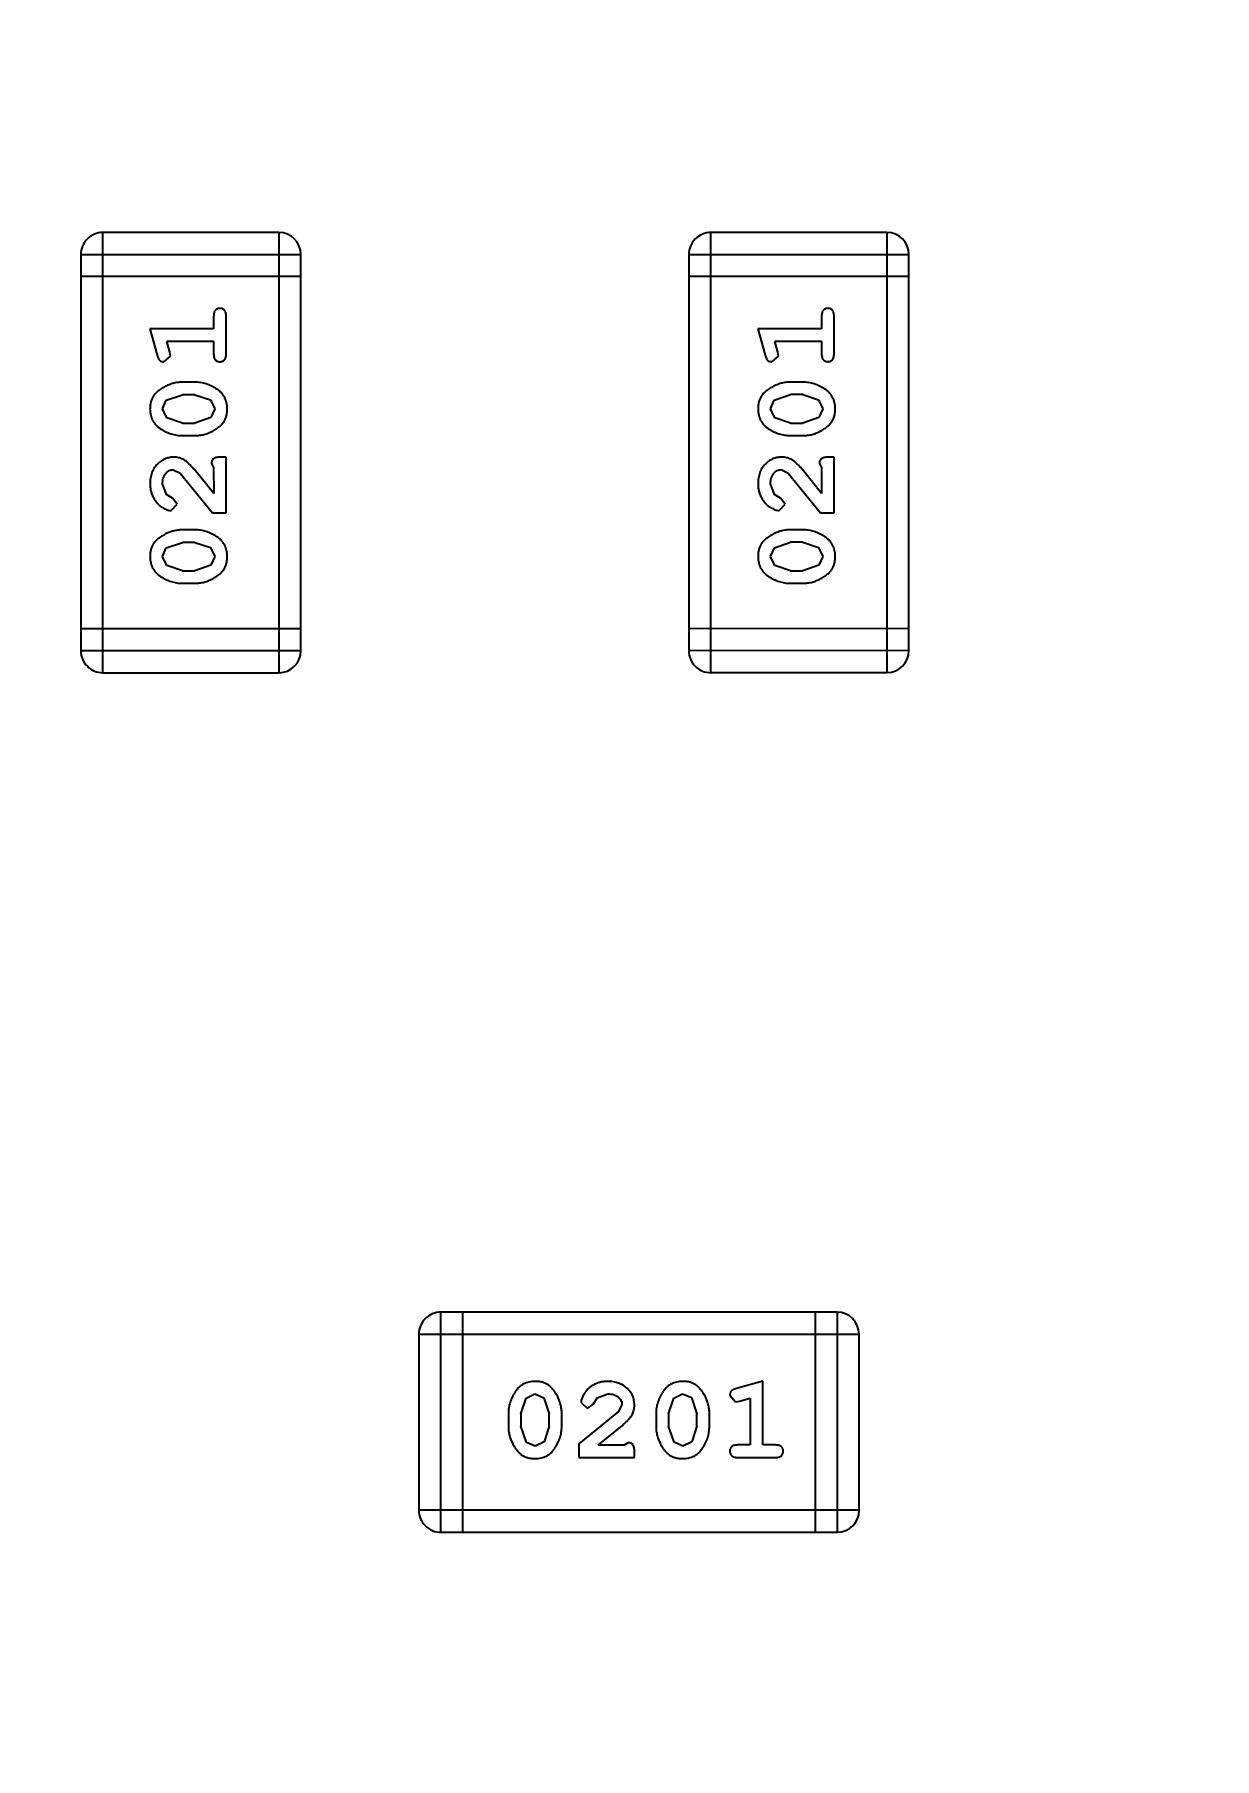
# Model space of a CAD drawing. Header units: millimetres. Extents: x -49 to 153, y -182 to -55.
# Drawn here: x 128.28 to 129.915, y -124.369 to -121.981 of the extents above; entities that cross this region are included whole.
import ezdxf

# ---------------------------------------------------------------- set-up
doc = ezdxf.new("R2010")
doc.units = ezdxf.units.MM
doc.header["$LTSCALE"] = 1.21
doc.header["$MEASUREMENT"] = 0
doc.header["$PDMODE"] = 3
doc.header["$PDSIZE"] = 0.3125
doc.layers.get('0').update_dxf_attribs({"linetype": 'CONTINUOUS'})
doc.layers.get('DEFPOINTS').update_dxf_attribs({"linetype": 'CONTINUOUS'})
doc.layers.add('Dim', color=3, linetype='CONTINUOUS', lineweight=25)
doc.styles.get("Standard").update_dxf_attribs({"font": 'txt', "width": 0.8})
doc.dimstyles.get("Standard").update_dxf_attribs({"dimtxt": 0.15625, "dimasz": 0.1875, "dimexe": 0.125, "dimexo": 0.0625, "dimgap": 0.09, "dimtad": 0, "dimtih": 1, "dimtoh": 1, "dimzin": 4, "dimdsep": 46, "dimtxsty": 'Standard', "dimblk": '_FILLED', "dimblk1": '_FILLED', "dimblk2": '_FILLED', "dimcen": 0.09, "dimazin": 1, "dimtp": 0.01, "dimtm": 0.01, "dimtfac": 1, "dimtofl": 0, "dimtmove": 0, "dimatfit": 3, "dimldrblk": '_FILLED', "dimfxl": 1, "dimtolj": 1, "dimtzin": 4, "dimarcsym": 0})

# ---------------------------------------------------------------- blocks, each defined once
blk = doc.blocks.new('_FILLED')
at = {"color": 0, "linetype": 'ByBlock'}
blk.add_solid([(0, 0), (-1, 0.1667), (-1, -0.1667)], dxfattribs=at)
blk = doc.blocks.new('*D79')
at = {"layer": 'DEFPOINTS', "color": 0}
for p in [(103.9882, -113.9099), (95.9455, -118.3888), (95.7094, -126.5744), (123.0081, -126.5744), (150.6978, -126.5744)]:
    blk.add_point(p, dxfattribs=at)
at = {"layer": 'Dim', "color": 0, "lineweight": -2}
for p, q in [((103.9361, -113.8752), (99.3703, -110.835)), ((95.6469, -126.5744), (94.6096, -126.5744))]:
    blk.add_line(p, q, dxfattribs=at)
for start, end in [(149.38213, 160.15016), (166.19189, 176.95991)]:
    blk.add_arc((123.0081, -126.5744), 28.2735, start, end, dxfattribs=at)
at = {"layer": 'Dim', "color": 0, "lineweight": -2, "xscale": 1.5, "yscale": 1.5, "zscale": 1.5}
for p, rotation in [((99.4744, -110.9043), 57.86208909579157), ((94.7346, -126.5744), 268.4799565881056)]:
    blk.add_blockref('_FILLED', p, dxfattribs=dict(at, rotation=rotation))
at = {"layer": 'Dim', "color": 0, "insert": (95.9455, -118.3888), "char_height": 1.5, "attachment_point": 5, "rotation": 73.171}
blk.add_mtext('\\A1;34%%d', dxfattribs=at)

msp = doc.modelspace()

# ---------------------------------------------------------------- linework, layer by layer
at = {"color": 6, "linetype": 'Continuous'}
for p, q in [((128.6189, -122.2557), (128.375, -122.2557)), ((128.3751, -122.8653), (128.375, -122.2557)), ((128.6189, -122.2557), (128.6189, -122.8653)), ((129.4609, -122.2556), (129.2171, -122.2556)), ((129.2171, -122.8652), (129.2171, -122.2556)), ((129.4609, -122.2556), (129.4609, -122.8652)), ((128.3446, -122.2862), (128.6494, -122.2862)), ((128.3446, -122.2862), (128.3446, -122.8348)), ((128.6494, -122.8348), (128.6494, -122.2862)), ((129.1866, -122.2861), (129.4914, -122.2861)), ((129.1866, -122.2861), (129.1866, -122.8348)), ((129.4914, -122.8347), (129.4914, -122.2861)), ((128.6494, -122.3166), (128.3446, -122.3167)), ((129.4914, -122.3166), (129.1866, -122.3166)), ((128.5284, -122.3717), (128.5284, -122.389)), ((128.5457, -122.4236), (128.5457, -122.3717)), ((129.3704, -122.3716), (129.3704, -122.3889)), ((129.3878, -122.4236), (129.3877, -122.3716)), ((128.5284, -122.389), (128.4403, -122.389)), ((128.4403, -122.389), (128.4502, -122.4256)), ((128.4635, -122.4063), (128.5284, -122.4063)), ((128.4676, -122.4213), (128.4635, -122.4063)), ((128.5284, -122.4063), (128.5284, -122.4236)), ((129.3704, -122.3889), (129.2823, -122.389)), ((129.2823, -122.389), (129.2922, -122.4255)), ((129.3055, -122.4063), (129.3704, -122.4062)), ((129.3096, -122.4213), (129.3055, -122.4063)), ((129.3704, -122.4062), (129.3704, -122.4236)), ((128.4594, -122.4346), (128.4687, -122.4267)), ((128.4687, -122.4267), (128.4676, -122.4213)), ((129.3014, -122.4346), (129.3107, -122.4267)), ((129.3107, -122.4267), (129.3096, -122.4213)), ((128.4629, -122.4878), (128.4852, -122.4803)), ((128.5027, -122.463), (128.485, -122.463)), ((128.5024, -122.4803), (128.4852, -122.4803)), ((128.5024, -122.4803), (128.5242, -122.4875)), ((129.3049, -122.4878), (129.3272, -122.4802)), ((129.3447, -122.4629), (129.327, -122.4629)), ((129.3444, -122.4802), (129.3272, -122.4802)), ((129.3444, -122.4802), (129.3662, -122.4874)), ((128.4576, -122.5), (128.4629, -122.4878)), ((128.4635, -122.5123), (128.4576, -122.5)), ((128.5242, -122.4875), (128.53, -122.4998)), ((128.53, -122.4998), (128.5247, -122.5119)), ((129.2997, -122.4999), (129.3049, -122.4878)), ((129.3055, -122.5123), (129.2997, -122.4999)), ((129.3662, -122.4874), (129.372, -122.4997)), ((129.372, -122.4997), (129.3667, -122.5119)), ((128.4852, -122.5196), (128.4635, -122.5123)), ((128.4852, -122.5196), (128.5024, -122.5196)), ((128.5247, -122.5119), (128.5024, -122.5196)), ((129.3272, -122.5195), (129.3055, -122.5123)), ((129.3272, -122.5195), (129.3444, -122.5195)), ((129.3667, -122.5119), (129.3444, -122.5195)), ((128.485, -122.5369), (128.5027, -122.5369)), ((129.327, -122.5368), (129.3447, -122.5368)), ((128.5253, -122.5754), (128.5284, -122.5809)), ((128.5458, -122.5668), (128.5379, -122.5668)), ((128.5458, -122.6439), (128.5458, -122.5668)), ((129.3673, -122.5754), (129.3705, -122.5809)), ((129.3878, -122.5667), (129.3799, -122.5667)), ((129.3878, -122.6438), (129.3878, -122.5667)), ((128.4722, -122.5841), (128.4819, -122.5889)), ((128.4819, -122.5889), (128.5269, -122.6439)), ((128.5285, -122.6171), (128.5014, -122.5835)), ((128.5284, -122.5809), (128.5285, -122.6171)), ((129.3142, -122.584), (129.3239, -122.5888)), ((129.3239, -122.5888), (129.3689, -122.6438)), ((129.3705, -122.6171), (129.3434, -122.5835)), ((129.3705, -122.5809), (129.3705, -122.6171)), ((128.463, -122.6185), (128.4577, -122.6036)), ((128.4715, -122.6234), (128.463, -122.6185)), ((128.4781, -122.6319), (128.4715, -122.6234)), ((129.3051, -122.6184), (129.2997, -122.6035)), ((129.3136, -122.6234), (129.3051, -122.6184)), ((129.3201, -122.6318), (129.3136, -122.6234)), ((128.4697, -122.6407), (128.4781, -122.6319)), ((128.5269, -122.6439), (128.5458, -122.6439)), ((129.3117, -122.6407), (129.3201, -122.6318)), ((129.3689, -122.6438), (129.3878, -122.6438)), ((128.5027, -122.6675), (128.485, -122.6675)), ((129.3447, -122.6674), (129.327, -122.6674)), ((128.4577, -122.7045), (128.4629, -122.6923)), ((128.4629, -122.6923), (128.4852, -122.6848)), ((128.5025, -122.6848), (128.4852, -122.6848)), ((128.5025, -122.6848), (128.5242, -122.692)), ((128.5242, -122.692), (128.53, -122.7043)), ((129.2997, -122.7044), (129.305, -122.6923)), ((129.305, -122.6923), (129.3273, -122.6847)), ((129.3445, -122.6847), (129.3273, -122.6847)), ((129.3445, -122.6847), (129.3662, -122.692)), ((129.3662, -122.692), (129.372, -122.7042)), ((128.4635, -122.7168), (128.4577, -122.7045)), ((128.4852, -122.7241), (128.4635, -122.7168)), ((128.5247, -122.7164), (128.5025, -122.7241)), ((128.53, -122.7043), (128.5247, -122.7164)), ((129.3055, -122.7168), (129.2997, -122.7044)), ((129.3273, -122.724), (129.3055, -122.7168)), ((129.3668, -122.7164), (129.3445, -122.724)), ((129.372, -122.7042), (129.3668, -122.7164)), ((128.485, -122.7414), (128.5027, -122.7414)), ((128.4852, -122.7241), (128.5025, -122.7241)), ((129.327, -122.7413), (129.3447, -122.7413)), ((129.3273, -122.724), (129.3445, -122.724)), ((128.6494, -122.8043), (128.3446, -122.8043)), ((129.4914, -122.8042), (129.1866, -122.8043)), ((128.6494, -122.8348), (128.3446, -122.8348)), ((129.4914, -122.8347), (129.1866, -122.8348)), ((128.3751, -122.8653), (128.6189, -122.8653)), ((129.2171, -122.8652), (129.4609, -122.8652)), ((129.3918, -123.7509), (128.8432, -123.7509)), ((128.8432, -124.0557), (128.8432, -123.7509)), ((128.8737, -124.0557), (128.8737, -123.7509)), ((129.3614, -123.7509), (129.3614, -124.0557)), ((129.3918, -123.7509), (129.3919, -124.0557)), ((128.8127, -123.7814), (129.4223, -123.7813)), ((128.8127, -123.7814), (128.8127, -124.0252)), ((129.4223, -124.0252), (129.4223, -123.7813)), ((128.9612, -123.8698), (128.9735, -123.864)), ((128.9735, -123.864), (128.9857, -123.8693)), ((129.0596, -123.8693), (129.0744, -123.864)), ((129.1657, -123.8698), (129.178, -123.864)), ((129.178, -123.864), (129.1902, -123.8692)), ((129.2434, -123.8657), (129.2513, -123.875)), ((129.289, -123.8466), (129.2524, -123.8565)), ((129.289, -123.9347), (129.289, -123.8466)), ((128.9539, -123.8916), (128.9612, -123.8698)), ((128.9857, -123.8693), (128.9932, -123.8915)), ((129.0892, -123.8882), (129.0342, -123.9332)), ((129.0373, -123.876), (129.0461, -123.8844)), ((129.0461, -123.8844), (129.0546, -123.8779)), ((129.0546, -123.8779), (129.0596, -123.8693)), ((129.0939, -123.8785), (129.0892, -123.8882)), ((129.1584, -123.8915), (129.1657, -123.8698)), ((129.1902, -123.8692), (129.1978, -123.8915)), ((129.2513, -123.875), (129.2567, -123.8739)), ((129.2567, -123.8739), (129.2717, -123.8698)), ((129.2717, -123.8698), (129.2717, -123.9347)), ((128.9366, -123.8913), (128.9366, -123.909)), ((128.9539, -123.8916), (128.9539, -123.9088)), ((128.9616, -123.9311), (128.9539, -123.9088)), ((128.9932, -123.9088), (128.986, -123.9305)), ((128.9932, -123.9088), (128.9932, -123.8915)), ((129.0106, -123.909), (129.0106, -123.8913)), ((129.0609, -123.9348), (129.0945, -123.9077)), ((129.1411, -123.8913), (129.1411, -123.909)), ((129.1584, -123.8915), (129.1584, -123.9087)), ((129.1661, -123.931), (129.1584, -123.9087)), ((129.1978, -123.9087), (129.1905, -123.9305)), ((129.1978, -123.9087), (129.1978, -123.8915)), ((129.2151, -123.909), (129.2151, -123.8913)), ((128.9737, -123.9363), (128.9616, -123.9311)), ((128.986, -123.9305), (128.9737, -123.9363)), ((129.0342, -123.9332), (129.0342, -123.9521)), ((129.0971, -123.9348), (129.0609, -123.9348)), ((129.1026, -123.9316), (129.0971, -123.9348)), ((129.1782, -123.9363), (129.1661, -123.931)), ((129.1905, -123.9305), (129.1782, -123.9363)), ((129.2717, -123.9347), (129.2544, -123.9347)), ((129.3063, -123.9347), (129.289, -123.9347)), ((129.0342, -123.9521), (129.1112, -123.9521)), ((129.1112, -123.9521), (129.1112, -123.9442)), ((129.2544, -123.952), (129.3063, -123.952)), ((129.4223, -124.0252), (128.8127, -124.0252)), ((128.8432, -124.0557), (129.3919, -124.0557))]:
    msp.add_line(p, q, dxfattribs=at)
at = {"color": 7, "linetype": 'Continuous'}
msp.add_arc((123.0081, -126.5744), 24.48, 100.97933, 79.01595, dxfattribs=at)
at = {"color": 6, "linetype": 'Continuous'}
for centre, start, end in [((128.375, -122.2862), 90.0045, 180.0045), ((128.6189, -122.2862), 0.0045, 90.0045), ((129.2171, -122.2861), 90.0045, 180.0045), ((129.4609, -122.2861), 0.0045, 90.0045), ((128.3751, -122.8348), 180.0045, 270.0045), ((128.6189, -122.8348), 270.0045, 0.0045), ((129.2171, -122.8348), 180.0045, 270.0045), ((129.4609, -122.8347), 270.0045, 0.0045), ((128.8432, -123.7814), 90.0045, 180.0045), ((129.3918, -123.7813), 0.0045, 90.0045), ((128.8432, -124.0252), 180.0045, 270.0045), ((129.3919, -124.0252), 270.0045, 0.0045)]:
    msp.add_arc(centre, 0.0305, start, end, dxfattribs=at)
for points, knots in [([(128.5371, -122.3607), (128.5365, -122.3607), (128.5353, -122.3608), (128.5336, -122.3613), (128.5321, -122.3621), (128.5308, -122.3633), (128.5297, -122.3648), (128.529, -122.3668), (128.5285, -122.3691), (128.5285, -122.3708), (128.5284, -122.3717)], [0, 0, 0, 0, 0.11517, 0.223509, 0.328254, 0.438012, 0.553651, 0.682263, 0.830856, 1, 1, 1, 1]), ([(128.5457, -122.3717), (128.5457, -122.3708), (128.5457, -122.3691), (128.5452, -122.3668), (128.5445, -122.3648), (128.5434, -122.3633), (128.5421, -122.3621), (128.5406, -122.3613), (128.5389, -122.3608), (128.5377, -122.3607), (128.5371, -122.3607)], [0, 0, 0, 0, 0.169012, 0.317488, 0.445429, 0.560977, 0.67065, 0.776666, 0.88492, 1, 1, 1, 1]), ([(129.3791, -122.3606), (129.3785, -122.3607), (129.3773, -122.3607), (129.3756, -122.3612), (129.3741, -122.3621), (129.3728, -122.3632), (129.3717, -122.3648), (129.371, -122.3667), (129.3705, -122.3691), (129.3705, -122.3707), (129.3704, -122.3716)], [0, 0, 0, 0, 0.11517, 0.223509, 0.328254, 0.438012, 0.553651, 0.682263, 0.830856, 1, 1, 1, 1]), ([(129.3877, -122.3716), (129.3877, -122.3707), (129.3877, -122.3691), (129.3872, -122.3667), (129.3865, -122.3648), (129.3854, -122.3632), (129.3841, -122.3621), (129.3826, -122.3612), (129.3809, -122.3607), (129.3797, -122.3607), (129.3791, -122.3606)], [0, 0, 0, 0, 0.169012, 0.317488, 0.445429, 0.560977, 0.67065, 0.776666, 0.88492, 1, 1, 1, 1]), ([(128.4502, -122.4256), (128.4505, -122.4264), (128.4509, -122.428), (128.4518, -122.4301), (128.4527, -122.4317), (128.4537, -122.4329), (128.4549, -122.4337), (128.4562, -122.4342), (128.4578, -122.4346), (128.4588, -122.4346), (128.4594, -122.4346)], [0, 0, 0, 0, 0.187321, 0.344927, 0.475328, 0.579604, 0.674244, 0.773631, 0.882025, 1, 1, 1, 1]), ([(128.5284, -122.4236), (128.5285, -122.4245), (128.5285, -122.4262), (128.529, -122.4285), (128.5297, -122.4305), (128.5308, -122.432), (128.5321, -122.4332), (128.5336, -122.434), (128.5353, -122.4345), (128.5365, -122.4346), (128.5371, -122.4346)], [0, 0, 0, 0, 0.169102, 0.317658, 0.446239, 0.563118, 0.671828, 0.776546, 0.884858, 1, 1, 1, 1]), ([(128.5371, -122.4346), (128.5377, -122.4346), (128.5389, -122.4345), (128.5406, -122.434), (128.5421, -122.4332), (128.5434, -122.432), (128.5445, -122.4305), (128.5452, -122.4285), (128.5457, -122.4262), (128.5457, -122.4245), (128.5457, -122.4236)], [0, 0, 0, 0, 0.115051, 0.223278, 0.329269, 0.437893, 0.554681, 0.682591, 0.83103, 1, 1, 1, 1]), ([(129.2922, -122.4255), (129.2925, -122.4264), (129.293, -122.4279), (129.2938, -122.43), (129.2947, -122.4317), (129.2957, -122.4328), (129.2969, -122.4336), (129.2983, -122.4342), (129.2998, -122.4345), (129.3008, -122.4346), (129.3014, -122.4346)], [0, 0, 0, 0, 0.187321, 0.344927, 0.475328, 0.579604, 0.674244, 0.773631, 0.882025, 1, 1, 1, 1]), ([(129.3704, -122.4236), (129.3705, -122.4244), (129.3705, -122.4261), (129.371, -122.4285), (129.3717, -122.4304), (129.3728, -122.432), (129.3741, -122.4331), (129.3756, -122.434), (129.3773, -122.4345), (129.3785, -122.4345), (129.3791, -122.4346)], [0, 0, 0, 0, 0.169102, 0.317658, 0.446239, 0.563118, 0.671828, 0.776546, 0.884858, 1, 1, 1, 1]), ([(129.3791, -122.4346), (129.3797, -122.4345), (129.3809, -122.4345), (129.3826, -122.434), (129.3841, -122.4331), (129.3854, -122.432), (129.3865, -122.4304), (129.3872, -122.4285), (129.3877, -122.4261), (129.3877, -122.4244), (129.3878, -122.4236)], [0, 0, 0, 0, 0.115051, 0.223278, 0.329269, 0.437893, 0.554681, 0.682591, 0.83103, 1, 1, 1, 1]), ([(128.485, -122.463), (128.4839, -122.463), (128.4817, -122.463), (128.4785, -122.4633), (128.4754, -122.4638), (128.4723, -122.4645), (128.4693, -122.4654), (128.4662, -122.4665), (128.4633, -122.4678), (128.4604, -122.4693), (128.4577, -122.4709), (128.4551, -122.4726), (128.4528, -122.4742), (128.4507, -122.4759), (128.4488, -122.4776), (128.4472, -122.4793), (128.4458, -122.481), (128.4442, -122.4834), (128.4426, -122.4866), (128.4413, -122.4908), (128.4405, -122.4953), (128.4404, -122.4985), (128.4403, -122.5001)], [0, 0, 0, 0, 0.049855, 0.099516, 0.148482, 0.19758, 0.246804, 0.296268, 0.346517, 0.397047, 0.446826, 0.49336, 0.537801, 0.579207, 0.617974, 0.654833, 0.689171, 0.722088, 0.786392, 0.853518, 0.924186, 1, 1, 1, 1]), ([(128.5473, -122.4998), (128.5473, -122.4984), (128.5472, -122.4956), (128.5465, -122.4915), (128.5454, -122.4877), (128.5438, -122.4841), (128.5418, -122.4807), (128.5392, -122.4777), (128.5363, -122.4749), (128.5329, -122.4725), (128.5293, -122.4703), (128.5256, -122.4683), (128.5219, -122.4667), (128.5182, -122.4653), (128.5143, -122.4643), (128.5105, -122.4635), (128.5066, -122.463), (128.504, -122.463), (128.5027, -122.463)], [0, 0, 0, 0, 0.067217, 0.131051, 0.19272, 0.252824, 0.312745, 0.373449, 0.436041, 0.501494, 0.567761, 0.632087, 0.695096, 0.757109, 0.817993, 0.878657, 0.939311, 1, 1, 1, 1]), ([(129.327, -122.4629), (129.3259, -122.4629), (129.3237, -122.4629), (129.3206, -122.4632), (129.3174, -122.4638), (129.3143, -122.4644), (129.3113, -122.4654), (129.3083, -122.4665), (129.3053, -122.4678), (129.3024, -122.4693), (129.2997, -122.4709), (129.2971, -122.4725), (129.2948, -122.4742), (129.2927, -122.4758), (129.2908, -122.4775), (129.2892, -122.4792), (129.2878, -122.481), (129.2862, -122.4833), (129.2846, -122.4865), (129.2833, -122.4907), (129.2825, -122.4952), (129.2824, -122.4984), (129.2824, -122.5)], [0, 0, 0, 0, 0.049855, 0.099516, 0.148482, 0.19758, 0.246804, 0.296268, 0.346517, 0.397047, 0.446826, 0.49336, 0.537801, 0.579207, 0.617974, 0.654833, 0.689171, 0.722088, 0.786392, 0.853518, 0.924186, 1, 1, 1, 1]), ([(129.3893, -122.4998), (129.3893, -122.4983), (129.3892, -122.4955), (129.3885, -122.4914), (129.3874, -122.4876), (129.3858, -122.484), (129.3838, -122.4807), (129.3812, -122.4776), (129.3783, -122.4748), (129.3749, -122.4724), (129.3713, -122.4702), (129.3676, -122.4682), (129.3639, -122.4666), (129.3602, -122.4652), (129.3564, -122.4642), (129.3525, -122.4634), (129.3486, -122.463), (129.346, -122.4629), (129.3447, -122.4629)], [0, 0, 0, 0, 0.067217, 0.131051, 0.19272, 0.252824, 0.312745, 0.373449, 0.436041, 0.501494, 0.567761, 0.632087, 0.695096, 0.757109, 0.817993, 0.878657, 0.939311, 1, 1, 1, 1]), ([(128.4403, -122.5001), (128.4404, -122.5015), (128.4405, -122.5043), (128.4412, -122.5084), (128.4423, -122.5123), (128.4439, -122.5158), (128.4459, -122.5191), (128.4485, -122.5222), (128.4514, -122.525), (128.4548, -122.5274), (128.4584, -122.5296), (128.4621, -122.5316), (128.4658, -122.5332), (128.4696, -122.5345), (128.4733, -122.5356), (128.4772, -122.5363), (128.4811, -122.5368), (128.4837, -122.5369), (128.485, -122.5369)], [0, 0, 0, 0, 0.06692, 0.130834, 0.19258, 0.252759, 0.312631, 0.373411, 0.436359, 0.501894, 0.568244, 0.632472, 0.69556, 0.757163, 0.818592, 0.878885, 0.939235, 1, 1, 1, 1]), ([(128.5027, -122.5369), (128.5038, -122.5369), (128.5059, -122.5368), (128.5091, -122.5365), (128.5122, -122.536), (128.5153, -122.5353), (128.5184, -122.5345), (128.5213, -122.5333), (128.5243, -122.5321), (128.5272, -122.5306), (128.5299, -122.529), (128.5325, -122.5274), (128.5348, -122.5258), (128.5369, -122.5241), (128.5387, -122.5224), (128.5404, -122.5207), (128.5418, -122.519), (128.5434, -122.5166), (128.545, -122.5134), (128.5464, -122.5092), (128.5472, -122.5047), (128.5473, -122.5015), (128.5473, -122.4998)], [0, 0, 0, 0, 0.049886, 0.09882, 0.148132, 0.19689, 0.246038, 0.295176, 0.345305, 0.395692, 0.445312, 0.491875, 0.535813, 0.577009, 0.616081, 0.652689, 0.687585, 0.720206, 0.785062, 0.85223, 0.923759, 1, 1, 1, 1]), ([(129.2824, -122.5), (129.2824, -122.5015), (129.2825, -122.5043), (129.2832, -122.5084), (129.2843, -122.5122), (129.2859, -122.5158), (129.288, -122.5191), (129.2905, -122.5221), (129.2934, -122.5249), (129.2968, -122.5274), (129.3004, -122.5296), (129.3041, -122.5315), (129.3078, -122.5332), (129.3116, -122.5345), (129.3154, -122.5355), (129.3192, -122.5363), (129.3231, -122.5367), (129.3257, -122.5368), (129.327, -122.5368)], [0, 0, 0, 0, 0.06692, 0.130834, 0.19258, 0.252759, 0.312631, 0.373411, 0.436359, 0.501894, 0.568244, 0.632472, 0.69556, 0.757163, 0.818592, 0.878885, 0.939235, 1, 1, 1, 1]), ([(129.3447, -122.5368), (129.3458, -122.5368), (129.3479, -122.5368), (129.3511, -122.5365), (129.3542, -122.536), (129.3573, -122.5353), (129.3604, -122.5344), (129.3634, -122.5333), (129.3663, -122.532), (129.3692, -122.5305), (129.3719, -122.529), (129.3745, -122.5273), (129.3768, -122.5257), (129.3789, -122.524), (129.3808, -122.5223), (129.3824, -122.5206), (129.3838, -122.5189), (129.3854, -122.5165), (129.3871, -122.5134), (129.3884, -122.5092), (129.3892, -122.5046), (129.3893, -122.5014), (129.3893, -122.4998)], [0, 0, 0, 0, 0.049886, 0.09882, 0.148132, 0.19689, 0.246038, 0.295176, 0.345305, 0.395692, 0.445312, 0.491875, 0.535813, 0.577009, 0.616081, 0.652689, 0.687585, 0.720206, 0.785062, 0.85223, 0.923759, 1, 1, 1, 1]), ([(128.4731, -122.5668), (128.472, -122.5668), (128.4698, -122.5669), (128.4666, -122.5674), (128.4635, -122.5682), (128.4605, -122.5693), (128.4576, -122.5708), (128.4549, -122.5726), (128.4523, -122.5747), (128.4499, -122.5771), (128.4477, -122.5797), (128.4457, -122.5826), (128.444, -122.5856), (128.4427, -122.5888), (128.4417, -122.5922), (128.4409, -122.5958), (128.4404, -122.5996), (128.4404, -122.6021), (128.4404, -122.6035)], [0, 0, 0, 0, 0.060981, 0.120256, 0.178148, 0.236115, 0.293993, 0.352864, 0.413358, 0.476056, 0.539296, 0.602396, 0.665116, 0.728325, 0.792919, 0.859317, 0.928302, 1, 1, 1, 1]), ([(128.5014, -122.5835), (128.5006, -122.5827), (128.4992, -122.581), (128.4969, -122.5786), (128.4948, -122.5765), (128.4928, -122.5746), (128.491, -122.573), (128.4892, -122.5717), (128.4876, -122.5705), (128.4855, -122.5694), (128.4829, -122.5683), (128.4798, -122.5674), (128.4765, -122.5669), (128.4742, -122.5668), (128.4731, -122.5668)], [0, 0, 0, 0, 0.103002, 0.197728, 0.285279, 0.365235, 0.437224, 0.502446, 0.560545, 0.611446, 0.707576, 0.80349, 0.900532, 1, 1, 1, 1]), ([(128.5379, -122.5668), (128.5368, -122.5668), (128.5348, -122.5668), (128.5321, -122.5673), (128.5299, -122.5679), (128.5282, -122.569), (128.5269, -122.5703), (128.526, -122.5718), (128.5254, -122.5736), (128.5253, -122.5748), (128.5253, -122.5754)], [0, 0, 0, 0, 0.1844, 0.34094, 0.473574, 0.586824, 0.690029, 0.789175, 0.890445, 1, 1, 1, 1]), ([(129.3151, -122.5667), (129.314, -122.5668), (129.3118, -122.5668), (129.3086, -122.5673), (129.3055, -122.5681), (129.3025, -122.5692), (129.2996, -122.5707), (129.2969, -122.5725), (129.2943, -122.5746), (129.2919, -122.577), (129.2897, -122.5796), (129.2877, -122.5825), (129.286, -122.5855), (129.2847, -122.5887), (129.2837, -122.5922), (129.2829, -122.5957), (129.2824, -122.5995), (129.2824, -122.6021), (129.2824, -122.6034)], [0, 0, 0, 0, 0.060981, 0.120256, 0.178148, 0.236115, 0.293993, 0.352864, 0.413358, 0.476056, 0.539296, 0.602396, 0.665116, 0.728325, 0.792919, 0.859317, 0.928302, 1, 1, 1, 1]), ([(129.3434, -122.5835), (129.3426, -122.5826), (129.3412, -122.5809), (129.3389, -122.5785), (129.3368, -122.5764), (129.3348, -122.5746), (129.333, -122.5729), (129.3312, -122.5716), (129.3296, -122.5705), (129.3275, -122.5694), (129.325, -122.5683), (129.3218, -122.5674), (129.3185, -122.5668), (129.3163, -122.5667), (129.3151, -122.5667)], [0, 0, 0, 0, 0.103002, 0.197728, 0.285279, 0.365235, 0.437224, 0.502446, 0.560545, 0.611446, 0.707576, 0.80349, 0.900532, 1, 1, 1, 1]), ([(129.3799, -122.5667), (129.3788, -122.5667), (129.3769, -122.5668), (129.3741, -122.5672), (129.3719, -122.5679), (129.3702, -122.569), (129.3689, -122.5703), (129.368, -122.5718), (129.3674, -122.5735), (129.3673, -122.5747), (129.3673, -122.5754)], [0, 0, 0, 0, 0.1844, 0.34094, 0.473574, 0.586824, 0.690029, 0.789175, 0.890445, 1, 1, 1, 1]), ([(128.4577, -122.6036), (128.4577, -122.6022), (128.4578, -122.5995), (128.4586, -122.5957), (128.46, -122.5923), (128.4619, -122.5894), (128.4642, -122.5871), (128.4667, -122.5853), (128.4694, -122.5843), (128.4712, -122.5842), (128.4722, -122.5841)], [0, 0, 0, 0, 0.156344, 0.299348, 0.4327, 0.561, 0.682299, 0.791883, 0.89611, 1, 1, 1, 1]), ([(129.2997, -122.6035), (129.2997, -122.6021), (129.2998, -122.5994), (129.3007, -122.5956), (129.302, -122.5922), (129.3039, -122.5893), (129.3062, -122.587), (129.3087, -122.5853), (129.3114, -122.5842), (129.3133, -122.5841), (129.3142, -122.584)], [0, 0, 0, 0, 0.156344, 0.299348, 0.4327, 0.561, 0.682299, 0.791883, 0.89611, 1, 1, 1, 1]), ([(128.4404, -122.6035), (128.4404, -122.6052), (128.4405, -122.6085), (128.4414, -122.6135), (128.4428, -122.6182), (128.4448, -122.6227), (128.4472, -122.6268), (128.4501, -122.6305), (128.4534, -122.6336), (128.4569, -122.6361), (128.4605, -122.6381), (128.4638, -122.6396), (128.4668, -122.6405), (128.4688, -122.6407), (128.4697, -122.6407)], [0, 0, 0, 0, 0.098286, 0.193983, 0.289056, 0.384352, 0.477435, 0.566197, 0.652355, 0.737986, 0.818188, 0.887401, 0.94802, 1, 1, 1, 1]), ([(129.2824, -122.6034), (129.2824, -122.6051), (129.2825, -122.6084), (129.2834, -122.6134), (129.2848, -122.6181), (129.2868, -122.6226), (129.2892, -122.6268), (129.2921, -122.6304), (129.2954, -122.6336), (129.2989, -122.6361), (129.3025, -122.638), (129.3058, -122.6395), (129.3088, -122.6404), (129.3108, -122.6406), (129.3117, -122.6407)], [0, 0, 0, 0, 0.098286, 0.193983, 0.289056, 0.384352, 0.477435, 0.566197, 0.652355, 0.737986, 0.818188, 0.887401, 0.94802, 1, 1, 1, 1]), ([(128.485, -122.6675), (128.4839, -122.6675), (128.4818, -122.6675), (128.4786, -122.6678), (128.4754, -122.6684), (128.4723, -122.669), (128.4693, -122.6699), (128.4663, -122.6711), (128.4633, -122.6724), (128.4604, -122.6738), (128.4577, -122.6755), (128.4551, -122.6771), (128.4528, -122.6787), (128.4507, -122.6804), (128.4489, -122.6821), (128.4472, -122.6838), (128.4458, -122.6856), (128.4442, -122.6879), (128.4426, -122.6911), (128.4413, -122.6953), (128.4405, -122.6998), (128.4404, -122.703), (128.4404, -122.7046)], [0, 0, 0, 0, 0.049855, 0.099516, 0.148482, 0.19758, 0.246804, 0.296268, 0.346517, 0.397047, 0.446826, 0.49336, 0.537801, 0.579207, 0.617974, 0.654833, 0.689171, 0.722088, 0.786392, 0.853518, 0.924186, 1, 1, 1, 1]), ([(128.5473, -122.7044), (128.5473, -122.7029), (128.5472, -122.7001), (128.5465, -122.696), (128.5454, -122.6922), (128.5438, -122.6886), (128.5418, -122.6853), (128.5393, -122.6822), (128.5363, -122.6794), (128.5329, -122.677), (128.5293, -122.6748), (128.5257, -122.6728), (128.5219, -122.6712), (128.5182, -122.6698), (128.5144, -122.6688), (128.5105, -122.668), (128.5066, -122.6675), (128.504, -122.6675), (128.5027, -122.6675)], [0, 0, 0, 0, 0.067217, 0.131051, 0.19272, 0.252824, 0.312745, 0.373449, 0.436041, 0.501494, 0.567761, 0.632087, 0.695096, 0.757109, 0.817993, 0.878657, 0.939311, 1, 1, 1, 1]), ([(129.327, -122.6674), (129.3259, -122.6674), (129.3238, -122.6675), (129.3206, -122.6677), (129.3174, -122.6683), (129.3143, -122.669), (129.3113, -122.6699), (129.3083, -122.671), (129.3053, -122.6723), (129.3024, -122.6738), (129.2997, -122.6754), (129.2971, -122.677), (129.2948, -122.6787), (129.2927, -122.6803), (129.2909, -122.6821), (129.2892, -122.6838), (129.2878, -122.6855), (129.2862, -122.6879), (129.2846, -122.691), (129.2833, -122.6952), (129.2825, -122.6998), (129.2824, -122.7029), (129.2824, -122.7045)], [0, 0, 0, 0, 0.049855, 0.099516, 0.148482, 0.19758, 0.246804, 0.296268, 0.346517, 0.397047, 0.446826, 0.49336, 0.537801, 0.579207, 0.617974, 0.654833, 0.689171, 0.722088, 0.786392, 0.853518, 0.924186, 1, 1, 1, 1]), ([(129.3893, -122.7043), (129.3893, -122.7028), (129.3892, -122.7), (129.3885, -122.6959), (129.3874, -122.6921), (129.3858, -122.6885), (129.3838, -122.6852), (129.3813, -122.6822), (129.3783, -122.6794), (129.3749, -122.6769), (129.3713, -122.6747), (129.3677, -122.6727), (129.3639, -122.6711), (129.3602, -122.6697), (129.3564, -122.6687), (129.3525, -122.6679), (129.3486, -122.6675), (129.346, -122.6674), (129.3447, -122.6674)], [0, 0, 0, 0, 0.067217, 0.131051, 0.19272, 0.252824, 0.312745, 0.373449, 0.436041, 0.501494, 0.567761, 0.632087, 0.695096, 0.757109, 0.817993, 0.878657, 0.939311, 1, 1, 1, 1]), ([(128.4404, -122.7046), (128.4404, -122.706), (128.4405, -122.7089), (128.4412, -122.7129), (128.4423, -122.7168), (128.4439, -122.7204), (128.446, -122.7236), (128.4485, -122.7267), (128.4514, -122.7295), (128.4548, -122.7319), (128.4584, -122.7341), (128.4621, -122.7361), (128.4658, -122.7377), (128.4696, -122.7391), (128.4734, -122.7401), (128.4772, -122.7409), (128.4811, -122.7413), (128.4837, -122.7414), (128.485, -122.7414)], [0, 0, 0, 0, 0.06692, 0.130834, 0.19258, 0.252759, 0.312631, 0.373411, 0.436359, 0.501894, 0.568244, 0.632472, 0.69556, 0.757163, 0.818592, 0.878885, 0.939235, 1, 1, 1, 1]), ([(128.5027, -122.7414), (128.5038, -122.7414), (128.5059, -122.7413), (128.5091, -122.741), (128.5122, -122.7406), (128.5153, -122.7399), (128.5184, -122.739), (128.5214, -122.7378), (128.5243, -122.7366), (128.5272, -122.7351), (128.5299, -122.7335), (128.5325, -122.7319), (128.5348, -122.7303), (128.5369, -122.7286), (128.5388, -122.7269), (128.5404, -122.7252), (128.5419, -122.7235), (128.5434, -122.7211), (128.5451, -122.7179), (128.5464, -122.7137), (128.5472, -122.7092), (128.5473, -122.706), (128.5473, -122.7044)], [0, 0, 0, 0, 0.049886, 0.09882, 0.148132, 0.19689, 0.246038, 0.295176, 0.345305, 0.395692, 0.445312, 0.491875, 0.535813, 0.577009, 0.616081, 0.652689, 0.687585, 0.720206, 0.785062, 0.85223, 0.923759, 1, 1, 1, 1]), ([(129.2824, -122.7045), (129.2824, -122.706), (129.2825, -122.7088), (129.2832, -122.7129), (129.2843, -122.7167), (129.2859, -122.7203), (129.288, -122.7236), (129.2905, -122.7266), (129.2934, -122.7294), (129.2968, -122.7319), (129.3004, -122.7341), (129.3041, -122.736), (129.3078, -122.7377), (129.3116, -122.739), (129.3154, -122.7401), (129.3192, -122.7408), (129.3231, -122.7413), (129.3257, -122.7413), (129.327, -122.7413)], [0, 0, 0, 0, 0.06692, 0.130834, 0.19258, 0.252759, 0.312631, 0.373411, 0.436359, 0.501894, 0.568244, 0.632472, 0.69556, 0.757163, 0.818592, 0.878885, 0.939235, 1, 1, 1, 1]), ([(129.3447, -122.7413), (129.3458, -122.7413), (129.3479, -122.7413), (129.3511, -122.741), (129.3542, -122.7405), (129.3573, -122.7398), (129.3604, -122.7389), (129.3634, -122.7378), (129.3663, -122.7365), (129.3692, -122.735), (129.372, -122.7335), (129.3745, -122.7318), (129.3768, -122.7302), (129.3789, -122.7286), (129.3808, -122.7269), (129.3824, -122.7252), (129.3839, -122.7234), (129.3855, -122.7211), (129.3871, -122.7179), (129.3884, -122.7137), (129.3892, -122.7091), (129.3893, -122.7059), (129.3893, -122.7043)], [0, 0, 0, 0, 0.049886, 0.09882, 0.148132, 0.19689, 0.246038, 0.295176, 0.345305, 0.395692, 0.445312, 0.491875, 0.535813, 0.577009, 0.616081, 0.652689, 0.687585, 0.720206, 0.785062, 0.85223, 0.923759, 1, 1, 1, 1]), ([(128.9734, -123.8467), (128.972, -123.8467), (128.9692, -123.8468), (128.9651, -123.8475), (128.9612, -123.8486), (128.9577, -123.8502), (128.9544, -123.8523), (128.9513, -123.8548), (128.9485, -123.8577), (128.9461, -123.8611), (128.9439, -123.8647), (128.9419, -123.8684), (128.9403, -123.8721), (128.939, -123.8759), (128.9379, -123.8797), (128.9372, -123.8835), (128.9367, -123.8874), (128.9366, -123.89), (128.9366, -123.8913)], [0, 0, 0, 0, 0.06692, 0.130834, 0.19258, 0.252759, 0.312631, 0.373411, 0.436359, 0.501894, 0.568244, 0.632472, 0.69556, 0.757163, 0.818592, 0.878885, 0.939235, 1, 1, 1, 1]), ([(129.0106, -123.8913), (129.0105, -123.8902), (129.0105, -123.8881), (129.0102, -123.8849), (129.0097, -123.8817), (129.009, -123.8786), (129.0081, -123.8756), (129.007, -123.8726), (129.0057, -123.8696), (129.0042, -123.8667), (129.0026, -123.864), (129.0009, -123.8614), (128.9993, -123.8591), (128.9976, -123.857), (128.9959, -123.8552), (128.9942, -123.8535), (128.9925, -123.8521), (128.9901, -123.8505), (128.9869, -123.8489), (128.9827, -123.8476), (128.9782, -123.8468), (128.975, -123.8467), (128.9734, -123.8467)], [0, 0, 0, 0, 0.049855, 0.099516, 0.148482, 0.19758, 0.246804, 0.296268, 0.346517, 0.397047, 0.446826, 0.49336, 0.537801, 0.579207, 0.617974, 0.654833, 0.689171, 0.722088, 0.786392, 0.853518, 0.924186, 1, 1, 1, 1]), ([(129.0746, -123.8467), (129.0729, -123.8467), (129.0695, -123.8468), (129.0646, -123.8477), (129.0598, -123.8491), (129.0553, -123.8511), (129.0512, -123.8535), (129.0475, -123.8564), (129.0444, -123.8597), (129.0419, -123.8632), (129.0399, -123.8668), (129.0384, -123.8701), (129.0375, -123.8731), (129.0374, -123.8751), (129.0373, -123.876)], [0, 0, 0, 0, 0.098286, 0.193983, 0.289056, 0.384352, 0.477435, 0.566197, 0.652355, 0.737986, 0.818188, 0.887401, 0.94802, 1, 1, 1, 1]), ([(129.0744, -123.864), (129.0758, -123.864), (129.0785, -123.8641), (129.0823, -123.8649), (129.0857, -123.8663), (129.0886, -123.8682), (129.0909, -123.8705), (129.0927, -123.873), (129.0937, -123.8757), (129.0939, -123.8776), (129.0939, -123.8785)], [0, 0, 0, 0, 0.156344, 0.299348, 0.4327, 0.561, 0.682299, 0.791883, 0.89611, 1, 1, 1, 1]), ([(129.1112, -123.8794), (129.1112, -123.8783), (129.1111, -123.8761), (129.1107, -123.8729), (129.1098, -123.8698), (129.1087, -123.8668), (129.1072, -123.8639), (129.1055, -123.8612), (129.1034, -123.8586), (129.101, -123.8562), (129.0983, -123.854), (129.0955, -123.852), (129.0924, -123.8503), (129.0892, -123.849), (129.0858, -123.848), (129.0822, -123.8472), (129.0784, -123.8467), (129.0759, -123.8467), (129.0746, -123.8467)], [0, 0, 0, 0, 0.060981, 0.120256, 0.178148, 0.236115, 0.293993, 0.352864, 0.413358, 0.476056, 0.539296, 0.602396, 0.665116, 0.728325, 0.792919, 0.859317, 0.928302, 1, 1, 1, 1]), ([(129.1779, -123.8467), (129.1765, -123.8467), (129.1737, -123.8468), (129.1696, -123.8475), (129.1658, -123.8486), (129.1622, -123.8502), (129.1589, -123.8523), (129.1558, -123.8548), (129.153, -123.8577), (129.1506, -123.8611), (129.1484, -123.8647), (129.1465, -123.8684), (129.1448, -123.8721), (129.1435, -123.8759), (129.1424, -123.8797), (129.1417, -123.8835), (129.1412, -123.8874), (129.1412, -123.89), (129.1411, -123.8913)], [0, 0, 0, 0, 0.06692, 0.130834, 0.19258, 0.252759, 0.312631, 0.373411, 0.436359, 0.501894, 0.568244, 0.632472, 0.69556, 0.757163, 0.818592, 0.878885, 0.939235, 1, 1, 1, 1]), ([(129.2151, -123.8913), (129.215, -123.8902), (129.215, -123.888), (129.2147, -123.8849), (129.2142, -123.8817), (129.2135, -123.8786), (129.2126, -123.8756), (129.2115, -123.8726), (129.2102, -123.8696), (129.2087, -123.8667), (129.2071, -123.864), (129.2054, -123.8614), (129.2038, -123.8591), (129.2021, -123.857), (129.2004, -123.8551), (129.1987, -123.8535), (129.197, -123.8521), (129.1946, -123.8505), (129.1914, -123.8489), (129.1873, -123.8476), (129.1827, -123.8468), (129.1796, -123.8467), (129.1779, -123.8467)], [0, 0, 0, 0, 0.049855, 0.099516, 0.148482, 0.19758, 0.246804, 0.296268, 0.346517, 0.397047, 0.446826, 0.49336, 0.537801, 0.579207, 0.617974, 0.654833, 0.689171, 0.722088, 0.786392, 0.853518, 0.924186, 1, 1, 1, 1]), ([(129.2524, -123.8565), (129.2516, -123.8568), (129.25, -123.8573), (129.2479, -123.8581), (129.2463, -123.859), (129.2451, -123.86), (129.2443, -123.8612), (129.2438, -123.8626), (129.2434, -123.8641), (129.2434, -123.8651), (129.2434, -123.8657)], [0, 0, 0, 0, 0.187321, 0.344927, 0.475328, 0.579604, 0.674244, 0.773631, 0.882025, 1, 1, 1, 1]), ([(129.0945, -123.9077), (129.0954, -123.9069), (129.097, -123.9055), (129.0994, -123.9032), (129.1015, -123.9011), (129.1034, -123.8991), (129.105, -123.8973), (129.1064, -123.8955), (129.1075, -123.8939), (129.1086, -123.8918), (129.1097, -123.8893), (129.1106, -123.8861), (129.1111, -123.8828), (129.1112, -123.8806), (129.1112, -123.8794)], [0, 0, 0, 0, 0.103002, 0.197728, 0.285279, 0.365235, 0.437224, 0.502446, 0.560545, 0.611446, 0.707576, 0.80349, 0.900532, 1, 1, 1, 1]), ([(128.9366, -123.909), (128.9366, -123.9101), (128.9367, -123.9122), (128.937, -123.9154), (128.9375, -123.9185), (128.9382, -123.9216), (128.939, -123.9247), (128.9402, -123.9277), (128.9414, -123.9306), (128.9429, -123.9335), (128.9445, -123.9362), (128.9461, -123.9388), (128.9478, -123.9411), (128.9494, -123.9432), (128.9511, -123.9451), (128.9528, -123.9467), (128.9545, -123.9482), (128.9569, -123.9498), (128.9601, -123.9514), (128.9643, -123.9527), (128.9688, -123.9535), (128.972, -123.9536), (128.9737, -123.9536)], [0, 0, 0, 0, 0.049886, 0.09882, 0.148132, 0.19689, 0.246038, 0.295176, 0.345305, 0.395692, 0.445312, 0.491875, 0.535813, 0.577009, 0.616081, 0.652689, 0.687585, 0.720206, 0.785062, 0.85223, 0.923759, 1, 1, 1, 1]), ([(128.9737, -123.9536), (128.9751, -123.9536), (128.9779, -123.9535), (128.982, -123.9528), (128.9859, -123.9517), (128.9894, -123.9501), (128.9928, -123.9481), (128.9958, -123.9456), (128.9986, -123.9426), (129.001, -123.9392), (129.0032, -123.9356), (129.0052, -123.932), (129.0069, -123.9282), (129.0082, -123.9245), (129.0092, -123.9207), (129.01, -123.9168), (129.0105, -123.9129), (129.0105, -123.9103), (129.0106, -123.909)], [0, 0, 0, 0, 0.067217, 0.131051, 0.19272, 0.252824, 0.312745, 0.373449, 0.436041, 0.501494, 0.567761, 0.632087, 0.695096, 0.757109, 0.817993, 0.878657, 0.939311, 1, 1, 1, 1]), ([(129.1411, -123.909), (129.1411, -123.9101), (129.1412, -123.9122), (129.1415, -123.9154), (129.142, -123.9185), (129.1427, -123.9216), (129.1435, -123.9247), (129.1447, -123.9276), (129.1459, -123.9306), (129.1474, -123.9335), (129.149, -123.9362), (129.1506, -123.9388), (129.1523, -123.9411), (129.1539, -123.9432), (129.1556, -123.945), (129.1573, -123.9467), (129.159, -123.9481), (129.1614, -123.9497), (129.1646, -123.9513), (129.1688, -123.9527), (129.1733, -123.9535), (129.1765, -123.9536), (129.1782, -123.9536)], [0, 0, 0, 0, 0.049886, 0.09882, 0.148132, 0.19689, 0.246038, 0.295176, 0.345305, 0.395692, 0.445312, 0.491875, 0.535813, 0.577009, 0.616081, 0.652689, 0.687585, 0.720206, 0.785062, 0.85223, 0.923759, 1, 1, 1, 1]), ([(129.1782, -123.9536), (129.1796, -123.9536), (129.1824, -123.9535), (129.1865, -123.9528), (129.1904, -123.9517), (129.1939, -123.9501), (129.1973, -123.9481), (129.2003, -123.9455), (129.2031, -123.9426), (129.2056, -123.9392), (129.2078, -123.9356), (129.2097, -123.9319), (129.2114, -123.9282), (129.2127, -123.9245), (129.2138, -123.9206), (129.2145, -123.9168), (129.215, -123.9129), (129.215, -123.9103), (129.2151, -123.909)], [0, 0, 0, 0, 0.067217, 0.131051, 0.19272, 0.252824, 0.312745, 0.373449, 0.436041, 0.501494, 0.567761, 0.632087, 0.695096, 0.757109, 0.817993, 0.878657, 0.939311, 1, 1, 1, 1]), ([(129.1112, -123.9442), (129.1112, -123.9431), (129.1112, -123.9412), (129.1107, -123.9384), (129.1101, -123.9362), (129.109, -123.9345), (129.1077, -123.9332), (129.1062, -123.9323), (129.1044, -123.9317), (129.1032, -123.9316), (129.1026, -123.9316)], [0, 0, 0, 0, 0.1844, 0.34094, 0.473574, 0.586824, 0.690029, 0.789175, 0.890445, 1, 1, 1, 1]), ([(129.2544, -123.9347), (129.2535, -123.9348), (129.2518, -123.9348), (129.2495, -123.9353), (129.2475, -123.936), (129.246, -123.9371), (129.2448, -123.9384), (129.244, -123.9399), (129.2435, -123.9416), (129.2434, -123.9428), (129.2434, -123.9434)], [0, 0, 0, 0, 0.169102, 0.317658, 0.446239, 0.563118, 0.671828, 0.776546, 0.884858, 1, 1, 1, 1]), ([(129.3173, -123.9434), (129.3173, -123.9428), (129.3172, -123.9416), (129.3167, -123.9399), (129.3159, -123.9384), (129.3147, -123.9371), (129.3132, -123.936), (129.3112, -123.9353), (129.3089, -123.9348), (129.3072, -123.9348), (129.3063, -123.9347)], [0, 0, 0, 0, 0.11517, 0.223509, 0.328254, 0.438012, 0.553651, 0.682263, 0.830856, 1, 1, 1, 1]), ([(129.2434, -123.9434), (129.2434, -123.944), (129.2435, -123.9452), (129.244, -123.9469), (129.2448, -123.9484), (129.246, -123.9497), (129.2475, -123.9508), (129.2495, -123.9515), (129.2518, -123.952), (129.2535, -123.952), (129.2544, -123.952)], [0, 0, 0, 0, 0.115051, 0.223278, 0.329269, 0.437893, 0.554681, 0.682591, 0.83103, 1, 1, 1, 1]), ([(129.3063, -123.952), (129.3072, -123.952), (129.3089, -123.952), (129.3112, -123.9515), (129.3132, -123.9508), (129.3147, -123.9497), (129.3159, -123.9484), (129.3167, -123.9469), (129.3172, -123.9452), (129.3173, -123.944), (129.3173, -123.9434)], [0, 0, 0, 0, 0.169012, 0.317488, 0.445429, 0.560977, 0.67065, 0.776666, 0.88492, 1, 1, 1, 1])]:
    msp.add_open_spline(points, degree=3, knots=knots, dxfattribs=at)

# ---------------------------------------------------------------- dimensions: what is measured, and where the dimension line sits
at = {"layer": 'Dim'}
dim = msp.add_angular_dim_2l(base=(95.9455, -118.3888), line1=((123.0081, -126.5744), (103.9882, -113.9099)), line2=((95.7094, -126.5744), (150.6978, -126.5744)), dimstyle='Standard', override={"dimtxt": 1.5, "dimasz": 1.5, "dimtih": 0, "dimtoh": 0, "dimzin": 0, "dimcen": 0.198, "dimadec": 0, "dimazin": 0, "dimtp": 0, "dimtm": 0, "dimtdec": 4, "dimtzin": 0, "dimarcsym": 1}, dxfattribs=at)
dim.commit()
dim.dimension.update_dxf_attribs({"geometry": '*D79', "text_midpoint": (95.9455, -118.3888)})

doc.saveas('drawing.dxf')
